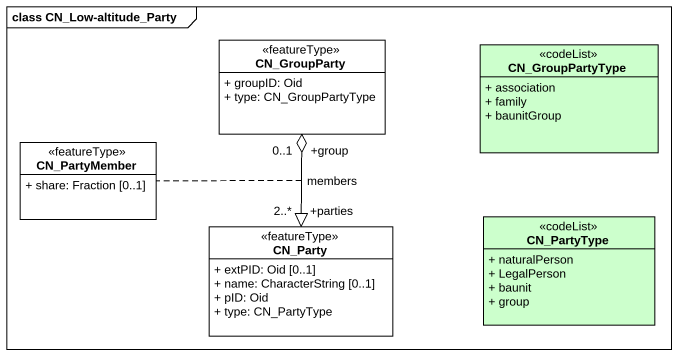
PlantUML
@startuml
mainframe class CN_Low-altitude_Party
hide circle
hide empty members
skinparam classAttributeIconSize 0
class CN_GroupParty <<featureType>> #FFFFFF {
  + groupID: Oid
  + type: CN_GroupPartyType
}
class CN_GroupPartyType <<codeList>> #CCFFCC {
  + association
  + family
  + baunitGroup
}
class CN_PartyMember <<featureType>> #FFFFFF {
  + share: Fraction [0..1]
}
class CN_Party <<featureType>> #FFFFFF {
  + extPID: Oid [0..1]
  + name: CharacterString [0..1]
  + pID: Oid
  + type: CN_PartyType
}
class CN_PartyType <<codeList>> #CCFFCC {
  + naturalPerson
  + LegalPerson
  + baunit
  + group
}
CN_GroupParty "+group\n0..1" o-- "+parties\n2..*" CN_Party : members
(CN_GroupParty, CN_Party) .. CN_PartyMember
CN_GroupParty --|> CN_Party
@enduml
